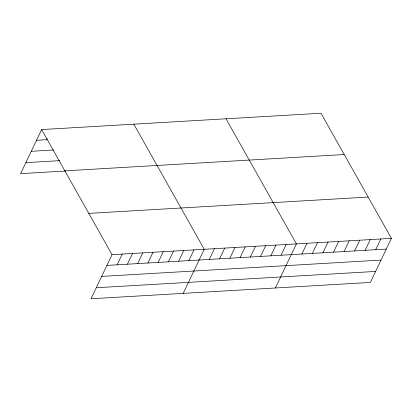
<?xml version="1.0" encoding="UTF-8"?>
<svg xmlns="http://www.w3.org/2000/svg" width="412" height="412" viewBox="0 0 412 412"><rect width="100%" height="100%" fill="white"/><g stroke="black" fill="none" stroke-linecap="round" stroke-linejoin="round"><path stroke-width="0.62" d="M41.627 129.564L112.033 254.678L91.006 298.762L370.373 282.436L391.4 238.352L320.994 113.238L41.627 129.564L20.6 173.648L65.415 171.026M47.292 138.566L46.752 139.694L36.508 140.296M117.157 264.808L122.276 254.075M127.401 264.21L132.52 253.478M137.644 263.613L142.763 252.88M147.887 263.01L153.007 252.283M158.131 262.413L163.25 251.686M168.374 261.816L173.493 251.083M178.623 261.218L183.737 250.486M188.866 260.616L193.98 249.888M183.196 293.375L204.223 249.291L133.818 124.177M209.353 259.421L214.467 248.688M219.596 258.824L224.71 248.091M229.839 258.226L234.953 247.494M240.083 257.624L245.197 246.896M250.326 257.026L255.44 246.299M260.569 256.429L265.683 245.696M270.813 255.831L275.927 245.099M281.056 255.234L286.17 244.501M275.391 287.988L296.413 243.904L226.008 118.79M301.852 254.019L306.971 243.286M312.404 253.401L317.523 242.668M322.957 252.783L328.076 242.05M333.514 252.165L338.633 241.437M344.066 251.552L349.185 240.819M354.619 250.934L359.738 240.201M365.176 250.316L370.29 239.588M375.729 249.698L380.848 238.97M31.261 151.302L53.668 149.994M25.848 162.642L59.781 160.659M64.859 170.851L344.226 154.526M88.801 213.39L368.163 197.065M112.033 254.678L391.4 238.352M106.914 265.405L386.281 249.085M101.666 276.411L381.033 260.09M96.259 287.751L375.62 271.431"/></g></svg>
